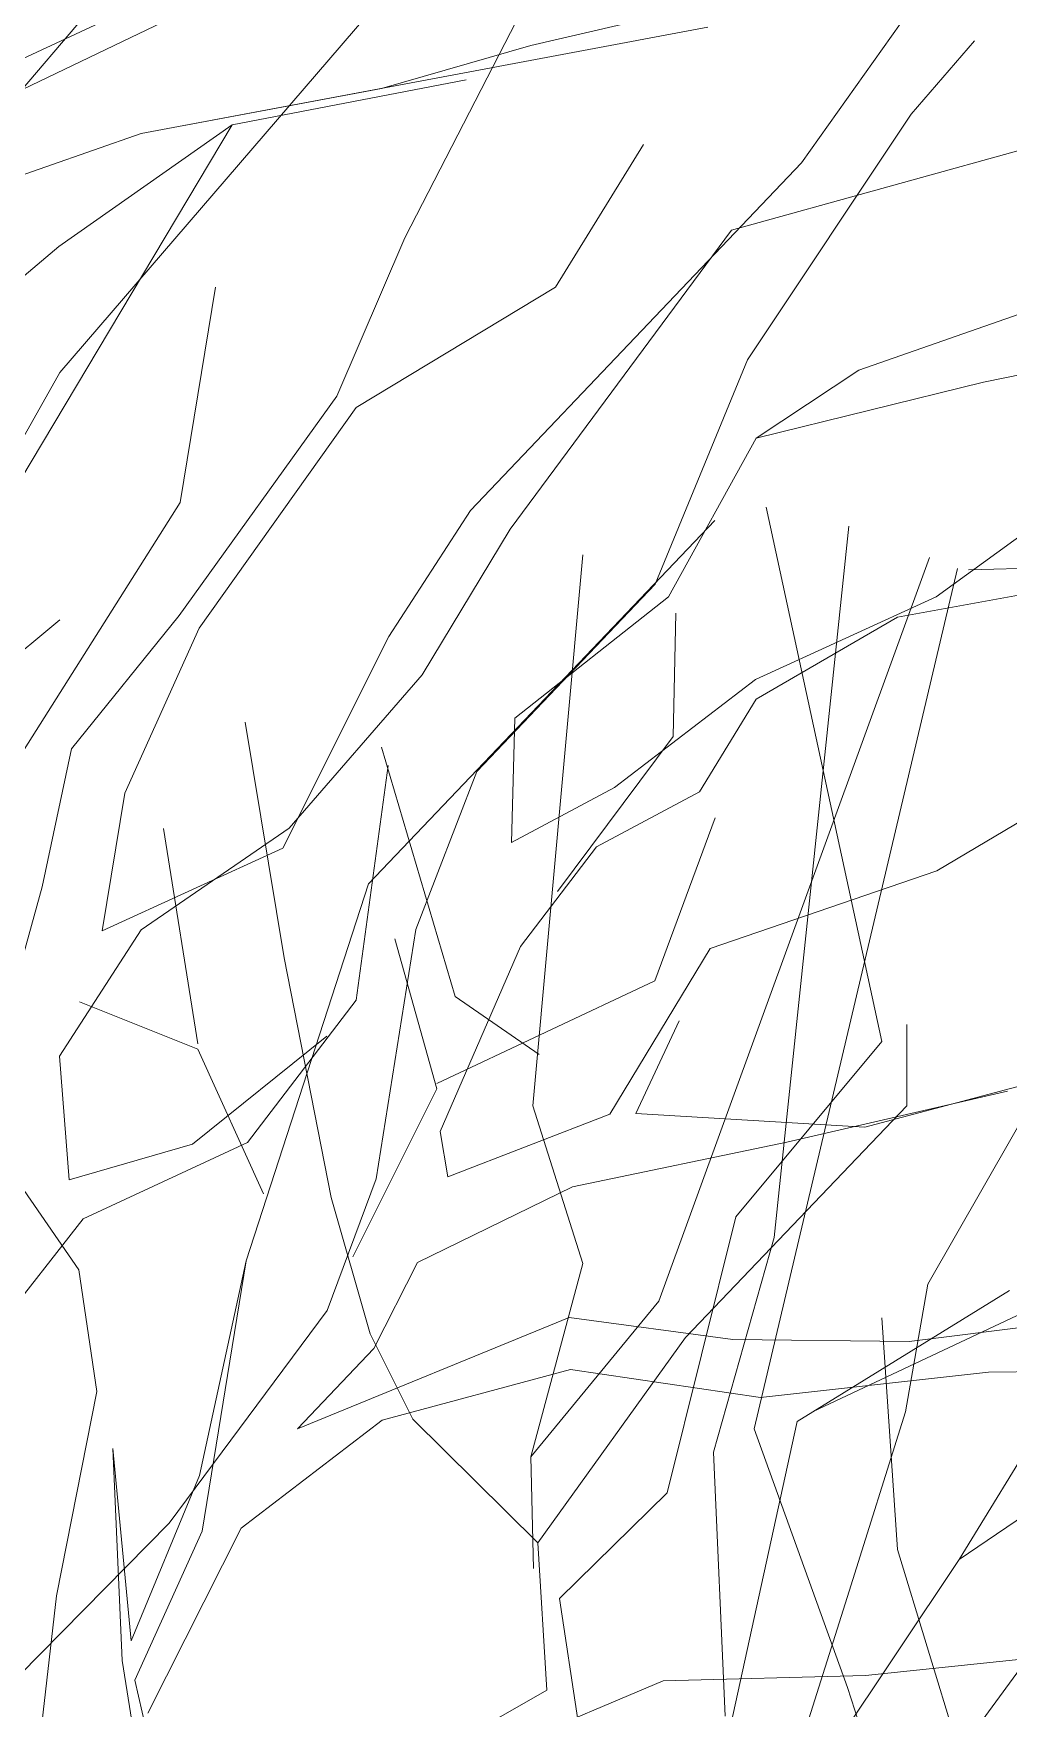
# Model space of a CAD drawing. Header units: millimetres. Extents: x -13512 to 19537, y -6523 to 6166.
# Drawn here: x -522.6 to -415.4, y -2243.5 to -2059.3 of the extents above; entities that cross this region are included whole.
import ezdxf

# ---------------------------------------------------------------- set-up
doc = ezdxf.new("R2010")
doc.units = ezdxf.units.MM
for name, color, linetype, lineweight in [('A-ELEWACJA CIENKA', 11, 'Continuous', 13), ('B-materiały', 9, 'Continuous', 0), ('Layer1', 7, 'Continuous', 0)]:
    doc.layers.add(name, color=color, linetype=linetype, lineweight=lineweight)

# ---------------------------------------------------------------- blocks, each defined once
blk = doc.blocks.new('A$C2EBD462E')
at = {"layer": 'B-materiały'}
for p, q in [((-36.61, 949.78), (-23.92, 890.99)), ((-80.34, 908.35), (-42.28, 948.3)), ((-35.74, 869.47), (-27.53, 947.69)), ((-62.29, 883.94), (-56.77, 944.52)), ((-48.42, 862.45), (-18.68, 944.24)), ((-37.96, 848.42), (-15.58, 943.03)), ((-46.84, 924.54), (-46.55, 938.12)), ((-89.62, 900.21), (-93.88, 926.12)), ((-70.81, 895.94), (-78.89, 923.39)), ((-59.55, 907.5), (-46.84, 924.54)), ((-48.86, 897.67), (-42.22, 915.59)), ((-99.11, 890.74), (-102.86, 914.43)), ((-93.78, 866.9), (-80.34, 908.35)), ((-72.83, 885.82), (-77.45, 902.29)), ((-84.45, 873.84), (-89.62, 900.21)), ((-72.83, 886.4), (-48.86, 897.67)), ((-99.11, 890.16), (-112.1, 895.36)), ((-61.57, 889.58), (-70.81, 895.94)), ((-21.16, 883.94), (-21.16, 892.89)), ((-21.16, 892.89), (-21.16, 883.94)), ((-91.89, 874.27), (-99.11, 890.16)), ((-23.92, 890.99), (-39.97, 871.74)), ((-82.07, 867.33), (-72.83, 885.82)), ((-18.86, 864.31), (-6.55, 885.84)), ((-56.77, 866.59), (-62.29, 883.94)), ((-45.49, 858.45), (-21.16, 883.94)), ((-112.19, 865.88), (-119.73, 876.86)), ((-80.17, 858.86), (-84.45, 873.84)), ((-39.97, 871.74), (-47.49, 841.37)), ((-42.41, 845.84), (-35.74, 869.47)), ((-15.4, 834.05), (5.17, 867.67)), ((-110.18, 852.52), (-112.19, 865.88)), ((-93.78, 866.9), (-98.9, 843.27)), ((-98.62, 837.17), (-93.78, 866.9)), ((-62.51, 845.34), (-56.77, 866.59)), ((-21.3, 850.28), (-18.86, 864.31)), ((-62.51, 845.34), (-48.42, 862.45)), ((-9.88, 863.61), (-33.2, 849.23)), ((-7.87, 861.44), (-31.44, 850.32)), ((-22.17, 835.13), (-23.92, 860.62)), ((-75.47, 849.48), (-80.17, 858.86)), ((-61.72, 835.86), (-45.49, 858.45)), ((-114.64, 830.06), (-110.18, 852.52)), ((11.69, 852.49), (-15.4, 834.05)), ((-61.72, 835.86), (-75.47, 849.48)), ((-33.2, 849.23), (-40.54, 815.72)), ((-27.51, 830.57), (-21.3, 850.28)), ((-27.68, 819.95), (-37.96, 848.42)), ((-106.42, 825.1), (-108.43, 846.25)), ((-108.43, 846.25), (-107.42, 822.93)), ((-41.13, 816.82), (-42.41, 845.84)), ((-62.21, 833.05), (-62.51, 845.34)), ((-98.9, 843.27), (-106.42, 825.1)), ((-47.49, 841.37), (-59.33, 829.77)), ((-106.03, 820.78), (-98.62, 837.17)), ((-15.4, 812.9), (2.41, 837.3)), ((-60.75, 819.68), (-61.72, 835.86)), ((-15.4, 812.9), (-22.17, 835.13)), ((-15.4, 834.05), (-29.31, 813.21)), ((-117.85, 802.05), (-114.64, 830.06)), ((-59.33, 829.77), (-57.32, 816.42)), ((-33.72, 810.86), (-27.51, 830.57)), ((-107.42, 822.93), (-103.85, 800.73)), ((-101.02, 799.12), (-106.03, 820.78)), ((-20.16, 796.63), (-27.68, 819.95)), ((-66.81, 816.18), (-60.75, 819.68))]:
    blk.add_line(p, q, dxfattribs=at)

msp = doc.modelspace()

# ---------------------------------------------------------------- linework, layer by layer
at = {"layer": 'Layer1'}
for p, q in [((-543.36, -2088.34), (-499.07, -2036.29)), ((-543.36, -2088.34), (-499.07, -2036.29)), ((-543.36, -2088.34), (-499.07, -2036.29)), ((-543.36, -2088.34), (-499.07, -2036.29)), ((-543.36, -2088.34), (-499.07, -2036.29)), ((-543.36, -2088.34), (-499.07, -2036.29)), ((-543.36, -2088.34), (-499.07, -2036.29)), ((-543.36, -2088.34), (-499.07, -2036.29)), ((-490.69, -2049.53), (-536.45, -2071.49)), ((-490.69, -2049.53), (-536.45, -2071.49)), ((-490.69, -2049.53), (-536.45, -2071.49)), ((-490.69, -2049.53), (-536.45, -2071.49)), ((-490.69, -2049.53), (-536.45, -2071.49)), ((-490.69, -2049.53), (-536.45, -2071.49)), ((-490.69, -2049.53), (-536.45, -2071.49)), ((-490.69, -2049.53), (-536.45, -2071.49)), ((-481.78, -2081.77), (-465.23, -2049.53)), ((-481.78, -2081.77), (-465.23, -2049.53)), ((-481.78, -2081.77), (-465.23, -2049.53)), ((-481.78, -2081.77), (-465.23, -2049.53)), ((-481.78, -2081.77), (-465.23, -2049.53)), ((-481.78, -2081.77), (-465.23, -2049.53)), ((-481.78, -2081.77), (-465.23, -2049.53)), ((-481.78, -2081.77), (-465.23, -2049.53)), ((-467.95, -2060.6), (-419.41, -2049.34)), ((-467.95, -2060.6), (-419.41, -2049.34)), ((-467.95, -2060.6), (-419.41, -2049.34)), ((-467.95, -2060.6), (-419.41, -2049.34)), ((-467.95, -2060.6), (-419.41, -2049.34)), ((-467.95, -2060.6), (-419.41, -2049.34)), ((-467.95, -2060.6), (-419.41, -2049.34)), ((-467.95, -2060.6), (-419.41, -2049.34)), ((-438.19, -2073.5), (-423.63, -2053.03)), ((-438.19, -2073.5), (-423.63, -2053.03)), ((-438.19, -2073.5), (-423.63, -2053.03)), ((-438.19, -2073.5), (-423.63, -2053.03)), ((-438.19, -2073.5), (-423.63, -2053.03)), ((-438.19, -2073.5), (-423.63, -2053.03)), ((-438.19, -2073.5), (-423.63, -2053.03)), ((-438.19, -2073.5), (-423.63, -2053.03)), ((-536.69, -2068.07), (-509.01, -2055.17)), ((-536.69, -2068.07), (-509.01, -2055.17)), ((-536.69, -2068.07), (-509.01, -2055.17)), ((-536.69, -2068.07), (-509.01, -2055.17)), ((-536.69, -2068.07), (-509.01, -2055.17)), ((-536.69, -2068.07), (-509.01, -2055.17)), ((-536.69, -2068.07), (-509.01, -2055.17)), ((-536.69, -2068.07), (-509.01, -2055.17)), ((-519.69, -2096.58), (-485.85, -2057.2)), ((-519.69, -2096.58), (-485.85, -2057.2)), ((-519.69, -2096.58), (-485.85, -2057.2)), ((-519.69, -2096.58), (-485.85, -2057.2)), ((-519.69, -2096.58), (-485.85, -2057.2)), ((-519.69, -2096.58), (-485.85, -2057.2)), ((-519.69, -2096.58), (-485.85, -2057.2)), ((-519.69, -2096.58), (-485.85, -2057.2)), ((-510.78, -2070.29), (-448.47, -2058.59)), ((-510.78, -2070.29), (-448.47, -2058.59)), ((-510.78, -2070.29), (-448.47, -2058.59)), ((-510.78, -2070.29), (-448.47, -2058.59)), ((-510.78, -2070.29), (-448.47, -2058.59)), ((-510.78, -2070.29), (-448.47, -2058.59)), ((-510.78, -2070.29), (-448.47, -2058.59)), ((-510.78, -2070.29), (-448.47, -2058.59)), ((-484.35, -2065.32), (-467.95, -2060.6)), ((-484.35, -2065.32), (-467.95, -2060.6)), ((-484.35, -2065.32), (-467.95, -2060.6)), ((-484.35, -2065.32), (-467.95, -2060.6)), ((-484.35, -2065.32), (-467.95, -2060.6)), ((-484.35, -2065.32), (-467.95, -2060.6)), ((-484.35, -2065.32), (-467.95, -2060.6)), ((-484.35, -2065.32), (-467.95, -2060.6)), ((-426.12, -2068.17), (-419.15, -2060.1)), ((-426.12, -2068.17), (-419.15, -2060.1)), ((-426.12, -2068.17), (-419.15, -2060.1)), ((-426.12, -2068.17), (-419.15, -2060.1)), ((-426.12, -2068.17), (-419.15, -2060.1)), ((-426.12, -2068.17), (-419.15, -2060.1)), ((-426.12, -2068.17), (-419.15, -2060.1)), ((-426.12, -2068.17), (-419.15, -2060.1)), ((-475.04, -2064.37), (-500.76, -2069.32)), ((-475.04, -2064.37), (-500.76, -2069.32)), ((-475.04, -2064.37), (-500.76, -2069.32)), ((-475.04, -2064.37), (-500.76, -2069.32)), ((-475.04, -2064.37), (-500.76, -2069.32)), ((-475.04, -2064.37), (-500.76, -2069.32)), ((-475.04, -2064.37), (-500.76, -2069.32)), ((-475.04, -2064.37), (-500.76, -2069.32)), ((-510.78, -2070.29), (-484.35, -2065.32)), ((-510.78, -2070.29), (-484.35, -2065.32)), ((-510.78, -2070.29), (-484.35, -2065.32)), ((-510.78, -2070.29), (-484.35, -2065.32)), ((-510.78, -2070.29), (-484.35, -2065.32)), ((-510.78, -2070.29), (-484.35, -2065.32)), ((-510.78, -2070.29), (-484.35, -2065.32)), ((-510.78, -2070.29), (-484.35, -2065.32)), ((-393.04, -2066.26), (-445.89, -2080.9)), ((-393.04, -2066.26), (-445.89, -2080.9)), ((-393.04, -2066.26), (-445.89, -2080.9)), ((-393.04, -2066.26), (-445.89, -2080.9)), ((-393.04, -2066.26), (-445.89, -2080.9)), ((-393.04, -2066.26), (-445.89, -2080.9)), ((-393.04, -2066.26), (-445.89, -2080.9)), ((-393.04, -2066.26), (-445.89, -2080.9)), ((-444.11, -2095.19), (-426.12, -2068.17)), ((-444.11, -2095.19), (-426.12, -2068.17)), ((-444.11, -2095.19), (-426.12, -2068.17)), ((-444.11, -2095.19), (-426.12, -2068.17)), ((-444.11, -2095.19), (-426.12, -2068.17)), ((-444.11, -2095.19), (-426.12, -2068.17)), ((-444.11, -2095.19), (-426.12, -2068.17)), ((-444.11, -2095.19), (-426.12, -2068.17)), ((-542.57, -2139.44), (-500.76, -2069.32)), ((-542.57, -2139.44), (-500.76, -2069.32)), ((-542.57, -2139.44), (-500.76, -2069.32)), ((-542.57, -2139.44), (-500.76, -2069.32)), ((-542.57, -2139.44), (-500.76, -2069.32)), ((-542.57, -2139.44), (-500.76, -2069.32)), ((-542.57, -2139.44), (-500.76, -2069.32)), ((-542.57, -2139.44), (-500.76, -2069.32)), ((-530.71, -2077.25), (-510.78, -2070.29)), ((-530.71, -2077.25), (-510.78, -2070.29)), ((-530.71, -2077.25), (-510.78, -2070.29)), ((-530.71, -2077.25), (-510.78, -2070.29)), ((-530.71, -2077.25), (-510.78, -2070.29)), ((-530.71, -2077.25), (-510.78, -2070.29)), ((-530.71, -2077.25), (-510.78, -2070.29)), ((-530.71, -2077.25), (-510.78, -2070.29)), ((-500.76, -2069.32), (-519.81, -2082.72)), ((-500.76, -2069.32), (-519.81, -2082.72)), ((-500.76, -2069.32), (-519.81, -2082.72)), ((-500.76, -2069.32), (-519.81, -2082.72)), ((-500.76, -2069.32), (-519.81, -2082.72)), ((-500.76, -2069.32), (-519.81, -2082.72)), ((-500.76, -2069.32), (-519.81, -2082.72)), ((-500.76, -2069.32), (-519.81, -2082.72)), ((-455.56, -2071.49), (-465.23, -2087.17)), ((-455.56, -2071.49), (-465.23, -2087.17)), ((-455.56, -2071.49), (-465.23, -2087.17)), ((-455.56, -2071.49), (-465.23, -2087.17)), ((-455.56, -2071.49), (-465.23, -2087.17)), ((-455.56, -2071.49), (-465.23, -2087.17)), ((-455.56, -2071.49), (-465.23, -2087.17)), ((-455.56, -2071.49), (-465.23, -2087.17)), ((-453.58, -2089.68), (-438.19, -2073.5)), ((-453.58, -2089.68), (-438.19, -2073.5)), ((-453.58, -2089.68), (-438.19, -2073.5)), ((-453.58, -2089.68), (-438.19, -2073.5)), ((-453.58, -2089.68), (-438.19, -2073.5)), ((-453.58, -2089.68), (-438.19, -2073.5)), ((-453.58, -2089.68), (-438.19, -2073.5)), ((-453.58, -2089.68), (-438.19, -2073.5)), ((-445.89, -2080.9), (-470.21, -2113.79)), ((-445.89, -2080.9), (-470.21, -2113.79)), ((-445.89, -2080.9), (-470.21, -2113.79)), ((-445.89, -2080.9), (-470.21, -2113.79)), ((-445.89, -2080.9), (-470.21, -2113.79)), ((-445.89, -2080.9), (-470.21, -2113.79)), ((-445.89, -2080.9), (-470.21, -2113.79)), ((-445.89, -2080.9), (-470.21, -2113.79)), ((-519.81, -2082.72), (-537.38, -2097.52)), ((-519.81, -2082.72), (-537.38, -2097.52)), ((-519.81, -2082.72), (-537.38, -2097.52)), ((-519.81, -2082.72), (-537.38, -2097.52)), ((-519.81, -2082.72), (-537.38, -2097.52)), ((-519.81, -2082.72), (-537.38, -2097.52)), ((-519.81, -2082.72), (-537.38, -2097.52)), ((-519.81, -2082.72), (-537.38, -2097.52)), ((-489.24, -2099.19), (-481.78, -2081.77)), ((-489.24, -2099.19), (-481.78, -2081.77)), ((-489.24, -2099.19), (-481.78, -2081.77)), ((-489.24, -2099.19), (-481.78, -2081.77)), ((-489.24, -2099.19), (-481.78, -2081.77)), ((-489.24, -2099.19), (-481.78, -2081.77)), ((-489.24, -2099.19), (-481.78, -2081.77)), ((-489.24, -2099.19), (-481.78, -2081.77)), ((-348.25, -2083.34), (-418.18, -2097.62)), ((-348.25, -2083.34), (-418.18, -2097.62)), ((-348.25, -2083.34), (-418.18, -2097.62)), ((-348.25, -2083.34), (-418.18, -2097.62)), ((-348.25, -2083.34), (-418.18, -2097.62)), ((-348.25, -2083.34), (-418.18, -2097.62)), ((-348.25, -2083.34), (-418.18, -2097.62)), ((-348.25, -2083.34), (-418.18, -2097.62)), ((-506.48, -2110.87), (-502.61, -2087.17)), ((-506.48, -2110.87), (-502.61, -2087.17)), ((-506.48, -2110.87), (-502.61, -2087.17)), ((-506.48, -2110.87), (-502.61, -2087.17)), ((-506.48, -2110.87), (-502.61, -2087.17)), ((-506.48, -2110.87), (-502.61, -2087.17)), ((-506.48, -2110.87), (-502.61, -2087.17)), ((-506.48, -2110.87), (-502.61, -2087.17)), ((-465.23, -2087.17), (-487.14, -2100.41)), ((-465.23, -2087.17), (-487.14, -2100.41)), ((-465.23, -2087.17), (-487.14, -2100.41)), ((-465.23, -2087.17), (-487.14, -2100.41)), ((-465.23, -2087.17), (-487.14, -2100.41)), ((-465.23, -2087.17), (-487.14, -2100.41)), ((-465.23, -2087.17), (-487.14, -2100.41)), ((-465.23, -2087.17), (-487.14, -2100.41)), ((-474.57, -2111.74), (-453.58, -2089.68)), ((-474.57, -2111.74), (-453.58, -2089.68)), ((-474.57, -2111.74), (-453.58, -2089.68)), ((-474.57, -2111.74), (-453.58, -2089.68)), ((-474.57, -2111.74), (-453.58, -2089.68)), ((-474.57, -2111.74), (-453.58, -2089.68)), ((-474.57, -2111.74), (-453.58, -2089.68)), ((-474.57, -2111.74), (-453.58, -2089.68)), ((-411.95, -2089.35), (-431.88, -2096.31)), ((-411.95, -2089.35), (-431.88, -2096.31)), ((-411.95, -2089.35), (-431.88, -2096.31)), ((-411.95, -2089.35), (-431.88, -2096.31)), ((-411.95, -2089.35), (-431.88, -2096.31)), ((-411.95, -2089.35), (-431.88, -2096.31)), ((-411.95, -2089.35), (-431.88, -2096.31)), ((-411.95, -2089.35), (-431.88, -2096.31)), ((-454.26, -2119.85), (-444.11, -2095.19)), ((-454.26, -2119.85), (-444.11, -2095.19)), ((-454.26, -2119.85), (-444.11, -2095.19)), ((-454.26, -2119.85), (-444.11, -2095.19)), ((-454.26, -2119.85), (-444.11, -2095.19)), ((-454.26, -2119.85), (-444.11, -2095.19)), ((-454.26, -2119.85), (-444.11, -2095.19)), ((-454.26, -2119.85), (-444.11, -2095.19)), ((-546.28, -2143.69), (-519.69, -2096.58)), ((-546.28, -2143.69), (-519.69, -2096.58)), ((-546.28, -2143.69), (-519.69, -2096.58)), ((-546.28, -2143.69), (-519.69, -2096.58)), ((-546.28, -2143.69), (-519.69, -2096.58)), ((-546.28, -2143.69), (-519.69, -2096.58)), ((-546.28, -2143.69), (-519.69, -2096.58)), ((-546.28, -2143.69), (-519.69, -2096.58)), ((-431.88, -2096.31), (-443.18, -2103.78)), ((-431.88, -2096.31), (-443.18, -2103.78)), ((-431.88, -2096.31), (-443.18, -2103.78)), ((-431.88, -2096.31), (-443.18, -2103.78)), ((-431.88, -2096.31), (-443.18, -2103.78)), ((-431.88, -2096.31), (-443.18, -2103.78)), ((-431.88, -2096.31), (-443.18, -2103.78)), ((-431.88, -2096.31), (-443.18, -2103.78)), ((-418.18, -2097.62), (-443.18, -2103.78)), ((-418.18, -2097.62), (-443.18, -2103.78)), ((-418.18, -2097.62), (-443.18, -2103.78)), ((-418.18, -2097.62), (-443.18, -2103.78)), ((-418.18, -2097.62), (-443.18, -2103.78)), ((-418.18, -2097.62), (-443.18, -2103.78)), ((-418.18, -2097.62), (-443.18, -2103.78)), ((-418.18, -2097.62), (-443.18, -2103.78)), ((-506.59, -2123.31), (-489.24, -2099.19)), ((-506.59, -2123.31), (-489.24, -2099.19)), ((-506.59, -2123.31), (-489.24, -2099.19)), ((-506.59, -2123.31), (-489.24, -2099.19)), ((-506.59, -2123.31), (-489.24, -2099.19)), ((-506.59, -2123.31), (-489.24, -2099.19)), ((-506.59, -2123.31), (-489.24, -2099.19)), ((-506.59, -2123.31), (-489.24, -2099.19)), ((-487.14, -2100.41), (-504.4, -2124.69)), ((-487.14, -2100.41), (-504.4, -2124.69)), ((-487.14, -2100.41), (-504.4, -2124.69)), ((-487.14, -2100.41), (-504.4, -2124.69)), ((-487.14, -2100.41), (-504.4, -2124.69)), ((-487.14, -2100.41), (-504.4, -2124.69)), ((-487.14, -2100.41), (-504.4, -2124.69)), ((-487.14, -2100.41), (-504.4, -2124.69)), ((-443.18, -2103.78), (-452.79, -2121.25)), ((-443.18, -2103.78), (-452.79, -2121.25)), ((-443.18, -2103.78), (-452.79, -2121.25)), ((-443.18, -2103.78), (-452.79, -2121.25)), ((-443.18, -2103.78), (-452.79, -2121.25)), ((-443.18, -2103.78), (-452.79, -2121.25)), ((-443.18, -2103.78), (-452.79, -2121.25)), ((-443.18, -2103.78), (-452.79, -2121.25)), ((-423.36, -2121.23), (-402.91, -2106.36)), ((-423.36, -2121.23), (-402.91, -2106.36)), ((-423.36, -2121.23), (-402.91, -2106.36)), ((-423.36, -2121.23), (-402.91, -2106.36)), ((-423.36, -2121.23), (-402.91, -2106.36)), ((-423.36, -2121.23), (-402.91, -2106.36)), ((-423.36, -2121.23), (-402.91, -2106.36)), ((-423.36, -2121.23), (-402.91, -2106.36)), ((-524.52, -2139.44), (-506.48, -2110.87)), ((-524.52, -2139.44), (-506.48, -2110.87)), ((-524.52, -2139.44), (-506.48, -2110.87)), ((-524.52, -2139.44), (-506.48, -2110.87)), ((-524.52, -2139.44), (-506.48, -2110.87)), ((-524.52, -2139.44), (-506.48, -2110.87)), ((-524.52, -2139.44), (-506.48, -2110.87)), ((-524.52, -2139.44), (-506.48, -2110.87)), ((-483.55, -2125.61), (-474.57, -2111.74)), ((-483.55, -2125.61), (-474.57, -2111.74)), ((-483.55, -2125.61), (-474.57, -2111.74)), ((-483.55, -2125.61), (-474.57, -2111.74)), ((-483.55, -2125.61), (-474.57, -2111.74)), ((-483.55, -2125.61), (-474.57, -2111.74)), ((-483.55, -2125.61), (-474.57, -2111.74)), ((-483.55, -2125.61), (-474.57, -2111.74)), ((-470.21, -2113.79), (-479.86, -2129.82)), ((-470.21, -2113.79), (-479.86, -2129.82)), ((-470.21, -2113.79), (-479.86, -2129.82)), ((-470.21, -2113.79), (-479.86, -2129.82)), ((-470.21, -2113.79), (-479.86, -2129.82)), ((-470.21, -2113.79), (-479.86, -2129.82)), ((-470.21, -2113.79), (-479.86, -2129.82)), ((-470.21, -2113.79), (-479.86, -2129.82)), ((-419.84, -2118.27), (-401.9, -2117.82)), ((-419.84, -2118.27), (-401.9, -2117.82)), ((-419.84, -2118.27), (-401.9, -2117.82)), ((-419.84, -2118.27), (-401.9, -2117.82)), ((-419.84, -2118.27), (-401.9, -2117.82)), ((-419.84, -2118.27), (-401.9, -2117.82)), ((-419.84, -2118.27), (-401.9, -2117.82)), ((-419.84, -2118.27), (-401.9, -2117.82)), ((-473.85, -2140.44), (-454.26, -2119.85)), ((-473.85, -2140.44), (-454.26, -2119.85)), ((-473.85, -2140.44), (-454.26, -2119.85)), ((-473.85, -2140.44), (-454.26, -2119.85)), ((-473.85, -2140.44), (-454.26, -2119.85)), ((-473.85, -2140.44), (-454.26, -2119.85)), ((-473.85, -2140.44), (-454.26, -2119.85)), ((-473.85, -2140.44), (-454.26, -2119.85)), ((-400.45, -2118.5), (-427.61, -2123.49)), ((-400.45, -2118.5), (-427.61, -2123.49)), ((-400.45, -2118.5), (-427.61, -2123.49)), ((-400.45, -2118.5), (-427.61, -2123.49)), ((-400.45, -2118.5), (-427.61, -2123.49)), ((-400.45, -2118.5), (-427.61, -2123.49)), ((-400.45, -2118.5), (-427.61, -2123.49)), ((-400.45, -2118.5), (-427.61, -2123.49)), ((-452.79, -2121.25), (-469.69, -2134.59)), ((-452.79, -2121.25), (-469.69, -2134.59)), ((-452.79, -2121.25), (-469.69, -2134.59)), ((-452.79, -2121.25), (-469.69, -2134.59)), ((-452.79, -2121.25), (-469.69, -2134.59)), ((-452.79, -2121.25), (-469.69, -2134.59)), ((-452.79, -2121.25), (-469.69, -2134.59)), ((-452.79, -2121.25), (-469.69, -2134.59)), ((-443.23, -2130.34), (-423.36, -2121.23)), ((-443.23, -2130.34), (-423.36, -2121.23)), ((-443.23, -2130.34), (-423.36, -2121.23)), ((-443.23, -2130.34), (-423.36, -2121.23)), ((-443.23, -2130.34), (-423.36, -2121.23)), ((-443.23, -2130.34), (-423.36, -2121.23)), ((-443.23, -2130.34), (-423.36, -2121.23)), ((-443.23, -2130.34), (-423.36, -2121.23)), ((-519.69, -2123.76), (-529.36, -2131.77)), ((-519.69, -2123.76), (-529.36, -2131.77)), ((-519.69, -2123.76), (-529.36, -2131.77)), ((-519.69, -2123.76), (-529.36, -2131.77)), ((-519.69, -2123.76), (-529.36, -2131.77)), ((-519.69, -2123.76), (-529.36, -2131.77)), ((-519.69, -2123.76), (-529.36, -2131.77)), ((-519.69, -2123.76), (-529.36, -2131.77)), ((-518.42, -2137.97), (-506.59, -2123.31)), ((-518.42, -2137.97), (-506.59, -2123.31)), ((-518.42, -2137.97), (-506.59, -2123.31)), ((-518.42, -2137.97), (-506.59, -2123.31)), ((-518.42, -2137.97), (-506.59, -2123.31)), ((-518.42, -2137.97), (-506.59, -2123.31)), ((-518.42, -2137.97), (-506.59, -2123.31)), ((-518.42, -2137.97), (-506.59, -2123.31)), ((-427.61, -2123.49), (-443.18, -2132.49)), ((-427.61, -2123.49), (-443.18, -2132.49)), ((-427.61, -2123.49), (-443.18, -2132.49)), ((-427.61, -2123.49), (-443.18, -2132.49)), ((-427.61, -2123.49), (-443.18, -2132.49)), ((-427.61, -2123.49), (-443.18, -2132.49)), ((-427.61, -2123.49), (-443.18, -2132.49)), ((-427.61, -2123.49), (-443.18, -2132.49)), ((-504.4, -2124.69), (-512.56, -2142.85)), ((-504.4, -2124.69), (-512.56, -2142.85)), ((-504.4, -2124.69), (-512.56, -2142.85)), ((-504.4, -2124.69), (-512.56, -2142.85)), ((-504.4, -2124.69), (-512.56, -2142.85)), ((-504.4, -2124.69), (-512.56, -2142.85)), ((-504.4, -2124.69), (-512.56, -2142.85)), ((-504.4, -2124.69), (-512.56, -2142.85)), ((-495.18, -2148.87), (-483.55, -2125.61)), ((-495.18, -2148.87), (-483.55, -2125.61)), ((-495.18, -2148.87), (-483.55, -2125.61)), ((-495.18, -2148.87), (-483.55, -2125.61)), ((-495.18, -2148.87), (-483.55, -2125.61)), ((-495.18, -2148.87), (-483.55, -2125.61)), ((-495.18, -2148.87), (-483.55, -2125.61)), ((-495.18, -2148.87), (-483.55, -2125.61)), ((-479.86, -2129.82), (-494.51, -2146.7)), ((-479.86, -2129.82), (-494.51, -2146.7)), ((-479.86, -2129.82), (-494.51, -2146.7)), ((-479.86, -2129.82), (-494.51, -2146.7)), ((-479.86, -2129.82), (-494.51, -2146.7)), ((-479.86, -2129.82), (-494.51, -2146.7)), ((-479.86, -2129.82), (-494.51, -2146.7)), ((-479.86, -2129.82), (-494.51, -2146.7)), ((-458.73, -2142.22), (-443.23, -2130.34)), ((-458.73, -2142.22), (-443.23, -2130.34)), ((-458.73, -2142.22), (-443.23, -2130.34)), ((-458.73, -2142.22), (-443.23, -2130.34)), ((-458.73, -2142.22), (-443.23, -2130.34)), ((-458.73, -2142.22), (-443.23, -2130.34)), ((-458.73, -2142.22), (-443.23, -2130.34)), ((-458.73, -2142.22), (-443.23, -2130.34)), ((-443.18, -2132.49), (-449.38, -2142.7)), ((-443.18, -2132.49), (-449.38, -2142.7)), ((-443.18, -2132.49), (-449.38, -2142.7)), ((-443.18, -2132.49), (-449.38, -2142.7)), ((-443.18, -2132.49), (-449.38, -2142.7)), ((-443.18, -2132.49), (-449.38, -2142.7)), ((-443.18, -2132.49), (-449.38, -2142.7)), ((-443.18, -2132.49), (-449.38, -2142.7)), ((-469.69, -2134.59), (-470.06, -2148.24)), ((-469.69, -2134.59), (-470.06, -2148.24)), ((-469.69, -2134.59), (-470.06, -2148.24)), ((-469.69, -2134.59), (-470.06, -2148.24)), ((-469.69, -2134.59), (-470.06, -2148.24)), ((-469.69, -2134.59), (-470.06, -2148.24)), ((-469.69, -2134.59), (-470.06, -2148.24)), ((-469.69, -2134.59), (-470.06, -2148.24)), ((-521.63, -2153.13), (-518.42, -2137.97)), ((-521.63, -2153.13), (-518.42, -2137.97)), ((-521.63, -2153.13), (-518.42, -2137.97)), ((-521.63, -2153.13), (-518.42, -2137.97)), ((-521.63, -2153.13), (-518.42, -2137.97)), ((-521.63, -2153.13), (-518.42, -2137.97)), ((-521.63, -2153.13), (-518.42, -2137.97)), ((-521.63, -2153.13), (-518.42, -2137.97)), ((-483.6, -2139.79), (-487.14, -2165.58)), ((-483.6, -2139.79), (-487.14, -2165.58)), ((-483.6, -2139.79), (-487.14, -2165.58)), ((-483.6, -2139.79), (-487.14, -2165.58)), ((-483.6, -2139.79), (-487.14, -2165.58)), ((-483.6, -2139.79), (-487.14, -2165.58)), ((-483.6, -2139.79), (-487.14, -2165.58)), ((-483.6, -2139.79), (-487.14, -2165.58)), ((-480.59, -2157.84), (-473.85, -2140.44)), ((-480.59, -2157.84), (-473.85, -2140.44)), ((-480.59, -2157.84), (-473.85, -2140.44)), ((-480.59, -2157.84), (-473.85, -2140.44)), ((-480.59, -2157.84), (-473.85, -2140.44)), ((-480.59, -2157.84), (-473.85, -2140.44)), ((-480.59, -2157.84), (-473.85, -2140.44)), ((-480.59, -2157.84), (-473.85, -2140.44)), ((-470.06, -2148.24), (-458.73, -2142.22)), ((-470.06, -2148.24), (-458.73, -2142.22)), ((-470.06, -2148.24), (-458.73, -2142.22)), ((-470.06, -2148.24), (-458.73, -2142.22)), ((-470.06, -2148.24), (-458.73, -2142.22)), ((-470.06, -2148.24), (-458.73, -2142.22)), ((-470.06, -2148.24), (-458.73, -2142.22)), ((-470.06, -2148.24), (-458.73, -2142.22)), ((-423.32, -2151.38), (-405.63, -2140.89)), ((-423.32, -2151.38), (-405.63, -2140.89)), ((-423.32, -2151.38), (-405.63, -2140.89)), ((-423.32, -2151.38), (-405.63, -2140.89)), ((-423.32, -2151.38), (-405.63, -2140.89)), ((-423.32, -2151.38), (-405.63, -2140.89)), ((-423.32, -2151.38), (-405.63, -2140.89)), ((-423.32, -2151.38), (-405.63, -2140.89)), ((-512.56, -2142.85), (-515.05, -2157.99)), ((-512.56, -2142.85), (-515.05, -2157.99)), ((-512.56, -2142.85), (-515.05, -2157.99)), ((-512.56, -2142.85), (-515.05, -2157.99)), ((-512.56, -2142.85), (-515.05, -2157.99)), ((-512.56, -2142.85), (-515.05, -2157.99)), ((-512.56, -2142.85), (-515.05, -2157.99)), ((-512.56, -2142.85), (-515.05, -2157.99)), ((-449.38, -2142.7), (-460.72, -2148.73)), ((-449.38, -2142.7), (-460.72, -2148.73)), ((-449.38, -2142.7), (-460.72, -2148.73)), ((-449.38, -2142.7), (-460.72, -2148.73)), ((-449.38, -2142.7), (-460.72, -2148.73)), ((-449.38, -2142.7), (-460.72, -2148.73)), ((-449.38, -2142.7), (-460.72, -2148.73)), ((-449.38, -2142.7), (-460.72, -2148.73)), ((-494.51, -2146.7), (-510.75, -2157.88)), ((-494.51, -2146.7), (-510.75, -2157.88)), ((-494.51, -2146.7), (-510.75, -2157.88)), ((-494.51, -2146.7), (-510.75, -2157.88)), ((-494.51, -2146.7), (-510.75, -2157.88)), ((-494.51, -2146.7), (-510.75, -2157.88)), ((-494.51, -2146.7), (-510.75, -2157.88)), ((-494.51, -2146.7), (-510.75, -2157.88)), ((-515.05, -2157.99), (-495.18, -2148.87)), ((-515.05, -2157.99), (-495.18, -2148.87)), ((-515.05, -2157.99), (-495.18, -2148.87)), ((-515.05, -2157.99), (-495.18, -2148.87)), ((-515.05, -2157.99), (-495.18, -2148.87)), ((-515.05, -2157.99), (-495.18, -2148.87)), ((-515.05, -2157.99), (-495.18, -2148.87)), ((-515.05, -2157.99), (-495.18, -2148.87)), ((-460.72, -2148.73), (-469.06, -2159.71)), ((-460.72, -2148.73), (-469.06, -2159.71)), ((-460.72, -2148.73), (-469.06, -2159.71)), ((-460.72, -2148.73), (-469.06, -2159.71)), ((-460.72, -2148.73), (-469.06, -2159.71)), ((-460.72, -2148.73), (-469.06, -2159.71)), ((-460.72, -2148.73), (-469.06, -2159.71)), ((-460.72, -2148.73), (-469.06, -2159.71)), ((-448.23, -2159.9), (-423.32, -2151.38)), ((-448.23, -2159.9), (-423.32, -2151.38)), ((-448.23, -2159.9), (-423.32, -2151.38)), ((-448.23, -2159.9), (-423.32, -2151.38)), ((-448.23, -2159.9), (-423.32, -2151.38)), ((-448.23, -2159.9), (-423.32, -2151.38)), ((-448.23, -2159.9), (-423.32, -2151.38)), ((-448.23, -2159.9), (-423.32, -2151.38)), ((-526.24, -2169.75), (-521.63, -2153.13)), ((-526.24, -2169.75), (-521.63, -2153.13)), ((-526.24, -2169.75), (-521.63, -2153.13)), ((-526.24, -2169.75), (-521.63, -2153.13)), ((-526.24, -2169.75), (-521.63, -2153.13)), ((-526.24, -2169.75), (-521.63, -2153.13)), ((-526.24, -2169.75), (-521.63, -2153.13)), ((-526.24, -2169.75), (-521.63, -2153.13)), ((-510.75, -2157.88), (-519.73, -2171.74)), ((-510.75, -2157.88), (-519.73, -2171.74)), ((-510.75, -2157.88), (-519.73, -2171.74)), ((-510.75, -2157.88), (-519.73, -2171.74)), ((-510.75, -2157.88), (-519.73, -2171.74)), ((-510.75, -2157.88), (-519.73, -2171.74)), ((-510.75, -2157.88), (-519.73, -2171.74)), ((-510.75, -2157.88), (-519.73, -2171.74)), ((-484.93, -2185.23), (-480.59, -2157.84)), ((-484.93, -2185.23), (-480.59, -2157.84)), ((-484.93, -2185.23), (-480.59, -2157.84)), ((-484.93, -2185.23), (-480.59, -2157.84)), ((-484.93, -2185.23), (-480.59, -2157.84)), ((-484.93, -2185.23), (-480.59, -2157.84)), ((-484.93, -2185.23), (-480.59, -2157.84)), ((-484.93, -2185.23), (-480.59, -2157.84)), ((-469.06, -2159.71), (-477.88, -2180.03)), ((-469.06, -2159.71), (-477.88, -2180.03)), ((-469.06, -2159.71), (-477.88, -2180.03)), ((-469.06, -2159.71), (-477.88, -2180.03)), ((-469.06, -2159.71), (-477.88, -2180.03)), ((-469.06, -2159.71), (-477.88, -2180.03)), ((-469.06, -2159.71), (-477.88, -2180.03)), ((-469.06, -2159.71), (-477.88, -2180.03)), ((-459.26, -2178.13), (-448.23, -2159.9)), ((-459.26, -2178.13), (-448.23, -2159.9)), ((-459.26, -2178.13), (-448.23, -2159.9)), ((-459.26, -2178.13), (-448.23, -2159.9)), ((-459.26, -2178.13), (-448.23, -2159.9)), ((-459.26, -2178.13), (-448.23, -2159.9)), ((-459.26, -2178.13), (-448.23, -2159.9)), ((-459.26, -2178.13), (-448.23, -2159.9)), ((-487.14, -2165.58), (-499.07, -2181.26)), ((-487.14, -2165.58), (-499.07, -2181.26)), ((-487.14, -2165.58), (-499.07, -2181.26)), ((-487.14, -2165.58), (-499.07, -2181.26)), ((-487.14, -2165.58), (-499.07, -2181.26)), ((-487.14, -2165.58), (-499.07, -2181.26)), ((-487.14, -2165.58), (-499.07, -2181.26)), ((-487.14, -2165.58), (-499.07, -2181.26)), ((-451.62, -2167.88), (-456.39, -2178.06)), ((-451.62, -2167.88), (-456.39, -2178.06)), ((-451.62, -2167.88), (-456.39, -2178.06)), ((-451.62, -2167.88), (-456.39, -2178.06)), ((-451.62, -2167.88), (-456.39, -2178.06)), ((-451.62, -2167.88), (-456.39, -2178.06)), ((-451.62, -2167.88), (-456.39, -2178.06)), ((-451.62, -2167.88), (-456.39, -2178.06)), ((-505.13, -2181.43), (-490.35, -2169.57)), ((-505.13, -2181.43), (-490.35, -2169.57)), ((-505.13, -2181.43), (-490.35, -2169.57)), ((-505.13, -2181.43), (-490.35, -2169.57)), ((-505.13, -2181.43), (-490.35, -2169.57)), ((-505.13, -2181.43), (-490.35, -2169.57)), ((-505.13, -2181.43), (-490.35, -2169.57)), ((-505.13, -2181.43), (-490.35, -2169.57)), ((-519.73, -2171.74), (-518.67, -2185.36)), ((-519.73, -2171.74), (-518.67, -2185.36)), ((-519.73, -2171.74), (-518.67, -2185.36)), ((-519.73, -2171.74), (-518.67, -2185.36)), ((-519.73, -2171.74), (-518.67, -2185.36)), ((-519.73, -2171.74), (-518.67, -2185.36)), ((-519.73, -2171.74), (-518.67, -2185.36)), ((-519.73, -2171.74), (-518.67, -2185.36)), ((-431.23, -2179.58), (-413.4, -2174.82)), ((-431.23, -2179.58), (-413.4, -2174.82)), ((-431.23, -2179.58), (-413.4, -2174.82)), ((-431.23, -2179.58), (-413.4, -2174.82)), ((-431.23, -2179.58), (-413.4, -2174.82)), ((-431.23, -2179.58), (-413.4, -2174.82)), ((-431.23, -2179.58), (-413.4, -2174.82)), ((-431.23, -2179.58), (-413.4, -2174.82)), ((-415.53, -2175.6), (-439.8, -2181.23)), ((-415.53, -2175.6), (-439.8, -2181.23)), ((-415.53, -2175.6), (-439.8, -2181.23)), ((-415.53, -2175.6), (-439.8, -2181.23)), ((-415.53, -2175.6), (-439.8, -2181.23)), ((-415.53, -2175.6), (-439.8, -2181.23)), ((-415.53, -2175.6), (-439.8, -2181.23)), ((-415.53, -2175.6), (-439.8, -2181.23)), ((-477.04, -2185.03), (-459.26, -2178.13)), ((-477.04, -2185.03), (-459.26, -2178.13)), ((-477.04, -2185.03), (-459.26, -2178.13)), ((-477.04, -2185.03), (-459.26, -2178.13)), ((-477.04, -2185.03), (-459.26, -2178.13)), ((-477.04, -2185.03), (-459.26, -2178.13)), ((-477.04, -2185.03), (-459.26, -2178.13)), ((-477.04, -2185.03), (-459.26, -2178.13)), ((-456.39, -2178.06), (-431.23, -2179.58)), ((-456.39, -2178.06), (-431.23, -2179.58)), ((-456.39, -2178.06), (-431.23, -2179.58)), ((-456.39, -2178.06), (-431.23, -2179.58)), ((-456.39, -2178.06), (-431.23, -2179.58)), ((-456.39, -2178.06), (-431.23, -2179.58)), ((-456.39, -2178.06), (-431.23, -2179.58)), ((-456.39, -2178.06), (-431.23, -2179.58)), ((-477.88, -2180.03), (-477.04, -2185.03)), ((-477.88, -2180.03), (-477.04, -2185.03)), ((-477.88, -2180.03), (-477.04, -2185.03)), ((-477.88, -2180.03), (-477.04, -2185.03)), ((-477.88, -2180.03), (-477.04, -2185.03)), ((-477.88, -2180.03), (-477.04, -2185.03)), ((-477.88, -2180.03), (-477.04, -2185.03)), ((-477.88, -2180.03), (-477.04, -2185.03)), ((-518.67, -2185.36), (-505.13, -2181.43)), ((-518.67, -2185.36), (-505.13, -2181.43)), ((-518.67, -2185.36), (-505.13, -2181.43)), ((-518.67, -2185.36), (-505.13, -2181.43)), ((-518.67, -2185.36), (-505.13, -2181.43)), ((-518.67, -2185.36), (-505.13, -2181.43)), ((-518.67, -2185.36), (-505.13, -2181.43)), ((-518.67, -2185.36), (-505.13, -2181.43)), ((-499.07, -2181.26), (-517.13, -2189.63)), ((-499.07, -2181.26), (-517.13, -2189.63)), ((-499.07, -2181.26), (-517.13, -2189.63)), ((-499.07, -2181.26), (-517.13, -2189.63)), ((-499.07, -2181.26), (-517.13, -2189.63)), ((-499.07, -2181.26), (-517.13, -2189.63)), ((-499.07, -2181.26), (-517.13, -2189.63)), ((-499.07, -2181.26), (-517.13, -2189.63)), ((-439.8, -2181.23), (-463.37, -2186.13)), ((-439.8, -2181.23), (-463.37, -2186.13)), ((-439.8, -2181.23), (-463.37, -2186.13)), ((-439.8, -2181.23), (-463.37, -2186.13)), ((-439.8, -2181.23), (-463.37, -2186.13)), ((-439.8, -2181.23), (-463.37, -2186.13)), ((-439.8, -2181.23), (-463.37, -2186.13)), ((-439.8, -2181.23), (-463.37, -2186.13)), ((-490.31, -2199.72), (-484.93, -2185.23)), ((-490.31, -2199.72), (-484.93, -2185.23)), ((-490.31, -2199.72), (-484.93, -2185.23)), ((-490.31, -2199.72), (-484.93, -2185.23)), ((-490.31, -2199.72), (-484.93, -2185.23)), ((-490.31, -2199.72), (-484.93, -2185.23)), ((-490.31, -2199.72), (-484.93, -2185.23)), ((-490.31, -2199.72), (-484.93, -2185.23)), ((-463.37, -2186.13), (-480.39, -2194.45)), ((-463.37, -2186.13), (-480.39, -2194.45)), ((-463.37, -2186.13), (-480.39, -2194.45)), ((-463.37, -2186.13), (-480.39, -2194.45)), ((-463.37, -2186.13), (-480.39, -2194.45)), ((-463.37, -2186.13), (-480.39, -2194.45)), ((-463.37, -2186.13), (-480.39, -2194.45)), ((-463.37, -2186.13), (-480.39, -2194.45)), ((-517.13, -2189.63), (-526.87, -2202.08)), ((-517.13, -2189.63), (-526.87, -2202.08)), ((-517.13, -2189.63), (-526.87, -2202.08)), ((-517.13, -2189.63), (-526.87, -2202.08)), ((-517.13, -2189.63), (-526.87, -2202.08)), ((-517.13, -2189.63), (-526.87, -2202.08)), ((-517.13, -2189.63), (-526.87, -2202.08)), ((-517.13, -2189.63), (-526.87, -2202.08)), ((-480.39, -2194.45), (-485.18, -2203.9)), ((-480.39, -2194.45), (-485.18, -2203.9)), ((-480.39, -2194.45), (-485.18, -2203.9)), ((-480.39, -2194.45), (-485.18, -2203.9)), ((-480.39, -2194.45), (-485.18, -2203.9)), ((-480.39, -2194.45), (-485.18, -2203.9)), ((-480.39, -2194.45), (-485.18, -2203.9)), ((-480.39, -2194.45), (-485.18, -2203.9)), ((-507.67, -2223.13), (-490.31, -2199.72)), ((-507.67, -2223.13), (-490.31, -2199.72)), ((-507.67, -2223.13), (-490.31, -2199.72)), ((-507.67, -2223.13), (-490.31, -2199.72)), ((-507.67, -2223.13), (-490.31, -2199.72)), ((-507.67, -2223.13), (-490.31, -2199.72)), ((-507.67, -2223.13), (-490.31, -2199.72)), ((-507.67, -2223.13), (-490.31, -2199.72)), ((-493.58, -2212.73), (-463.73, -2200.49)), ((-493.58, -2212.73), (-463.73, -2200.49)), ((-493.58, -2212.73), (-463.73, -2200.49)), ((-493.58, -2212.73), (-463.73, -2200.49)), ((-493.58, -2212.73), (-463.73, -2200.49)), ((-493.58, -2212.73), (-463.73, -2200.49)), ((-493.58, -2212.73), (-463.73, -2200.49)), ((-493.58, -2212.73), (-463.73, -2200.49)), ((-463.73, -2200.49), (-445.72, -2202.92)), ((-463.73, -2200.49), (-445.72, -2202.92)), ((-463.73, -2200.49), (-445.72, -2202.92)), ((-463.73, -2200.49), (-445.72, -2202.92)), ((-463.73, -2200.49), (-445.72, -2202.92)), ((-463.73, -2200.49), (-445.72, -2202.92)), ((-463.73, -2200.49), (-445.72, -2202.92)), ((-463.73, -2200.49), (-445.72, -2202.92)), ((-445.72, -2202.92), (-426.33, -2203.15)), ((-445.72, -2202.92), (-426.33, -2203.15)), ((-445.72, -2202.92), (-426.33, -2203.15)), ((-445.72, -2202.92), (-426.33, -2203.15)), ((-445.72, -2202.92), (-426.33, -2203.15)), ((-445.72, -2202.92), (-426.33, -2203.15)), ((-445.72, -2202.92), (-426.33, -2203.15)), ((-445.72, -2202.92), (-426.33, -2203.15)), ((-426.33, -2203.15), (-412.02, -2201.35)), ((-426.33, -2203.15), (-412.02, -2201.35)), ((-426.33, -2203.15), (-412.02, -2201.35)), ((-426.33, -2203.15), (-412.02, -2201.35)), ((-426.33, -2203.15), (-412.02, -2201.35)), ((-426.33, -2203.15), (-412.02, -2201.35)), ((-426.33, -2203.15), (-412.02, -2201.35)), ((-426.33, -2203.15), (-412.02, -2201.35)), ((-485.18, -2203.9), (-493.58, -2212.73)), ((-485.18, -2203.9), (-493.58, -2212.73)), ((-485.18, -2203.9), (-493.58, -2212.73)), ((-485.18, -2203.9), (-493.58, -2212.73)), ((-485.18, -2203.9), (-493.58, -2212.73)), ((-485.18, -2203.9), (-493.58, -2212.73)), ((-485.18, -2203.9), (-493.58, -2212.73)), ((-485.18, -2203.9), (-493.58, -2212.73)), ((-463.59, -2206.23), (-484.27, -2211.78)), ((-463.59, -2206.23), (-484.27, -2211.78)), ((-463.59, -2206.23), (-484.27, -2211.78)), ((-463.59, -2206.23), (-484.27, -2211.78)), ((-463.59, -2206.23), (-484.27, -2211.78)), ((-463.59, -2206.23), (-484.27, -2211.78)), ((-463.59, -2206.23), (-484.27, -2211.78)), ((-463.59, -2206.23), (-484.27, -2211.78)), ((-442.69, -2209.3), (-463.59, -2206.23)), ((-442.69, -2209.3), (-463.59, -2206.23)), ((-442.69, -2209.3), (-463.59, -2206.23)), ((-442.69, -2209.3), (-463.59, -2206.23)), ((-442.69, -2209.3), (-463.59, -2206.23)), ((-442.69, -2209.3), (-463.59, -2206.23)), ((-442.69, -2209.3), (-463.59, -2206.23)), ((-442.69, -2209.3), (-463.59, -2206.23)), ((-417.63, -2206.52), (-442.69, -2209.3)), ((-417.63, -2206.52), (-442.69, -2209.3)), ((-417.63, -2206.52), (-442.69, -2209.3)), ((-417.63, -2206.52), (-442.69, -2209.3)), ((-417.63, -2206.52), (-442.69, -2209.3)), ((-417.63, -2206.52), (-442.69, -2209.3)), ((-417.63, -2206.52), (-442.69, -2209.3)), ((-417.63, -2206.52), (-442.69, -2209.3)), ((-375.96, -2206), (-417.63, -2206.52)), ((-375.96, -2206), (-417.63, -2206.52)), ((-375.96, -2206), (-417.63, -2206.52)), ((-375.96, -2206), (-417.63, -2206.52)), ((-375.96, -2206), (-417.63, -2206.52)), ((-375.96, -2206), (-417.63, -2206.52)), ((-375.96, -2206), (-417.63, -2206.52)), ((-375.96, -2206), (-417.63, -2206.52)), ((-484.27, -2211.78), (-499.76, -2223.65)), ((-484.27, -2211.78), (-499.76, -2223.65)), ((-484.27, -2211.78), (-499.76, -2223.65)), ((-484.27, -2211.78), (-499.76, -2223.65)), ((-484.27, -2211.78), (-499.76, -2223.65)), ((-484.27, -2211.78), (-499.76, -2223.65)), ((-484.27, -2211.78), (-499.76, -2223.65)), ((-484.27, -2211.78), (-499.76, -2223.65)), ((-527.28, -2243.01), (-507.67, -2223.13)), ((-527.28, -2243.01), (-507.67, -2223.13)), ((-527.28, -2243.01), (-507.67, -2223.13)), ((-527.28, -2243.01), (-507.67, -2223.13)), ((-527.28, -2243.01), (-507.67, -2223.13)), ((-527.28, -2243.01), (-507.67, -2223.13)), ((-527.28, -2243.01), (-507.67, -2223.13)), ((-527.28, -2243.01), (-507.67, -2223.13)), ((-499.76, -2223.65), (-510.02, -2244.01)), ((-499.76, -2223.65), (-510.02, -2244.01)), ((-499.76, -2223.65), (-510.02, -2244.01)), ((-499.76, -2223.65), (-510.02, -2244.01)), ((-499.76, -2223.65), (-510.02, -2244.01)), ((-499.76, -2223.65), (-510.02, -2244.01)), ((-499.76, -2223.65), (-510.02, -2244.01)), ((-499.76, -2223.65), (-510.02, -2244.01)), ((-431.15, -2239.88), (-404.66, -2237.07)), ((-431.15, -2239.88), (-404.66, -2237.07)), ((-431.15, -2239.88), (-404.66, -2237.07)), ((-431.15, -2239.88), (-404.66, -2237.07)), ((-431.15, -2239.88), (-404.66, -2237.07)), ((-431.15, -2239.88), (-404.66, -2237.07)), ((-431.15, -2239.88), (-404.66, -2237.07)), ((-431.15, -2239.88), (-404.66, -2237.07)), ((-453.4, -2240.44), (-431.15, -2239.88)), ((-453.4, -2240.44), (-431.15, -2239.88)), ((-453.4, -2240.44), (-431.15, -2239.88)), ((-453.4, -2240.44), (-431.15, -2239.88)), ((-453.4, -2240.44), (-431.15, -2239.88)), ((-453.4, -2240.44), (-431.15, -2239.88)), ((-453.4, -2240.44), (-431.15, -2239.88)), ((-453.4, -2240.44), (-431.15, -2239.88)), ((-476.84, -2250.36), (-453.4, -2240.44)), ((-476.84, -2250.36), (-453.4, -2240.44)), ((-476.84, -2250.36), (-453.4, -2240.44)), ((-476.84, -2250.36), (-453.4, -2240.44)), ((-476.84, -2250.36), (-453.4, -2240.44)), ((-476.84, -2250.36), (-453.4, -2240.44)), ((-476.84, -2250.36), (-453.4, -2240.44)), ((-476.84, -2250.36), (-453.4, -2240.44))]:
    msp.add_line(p, q, dxfattribs=at)

# ---------------------------------------------------------------- block references
at = {"layer": 'A-ELEWACJA CIENKA'}
msp.add_blockref('A$C2EBD462E', (-405.44, -3061.15), dxfattribs=at)

doc.saveas('drawing.dxf')
